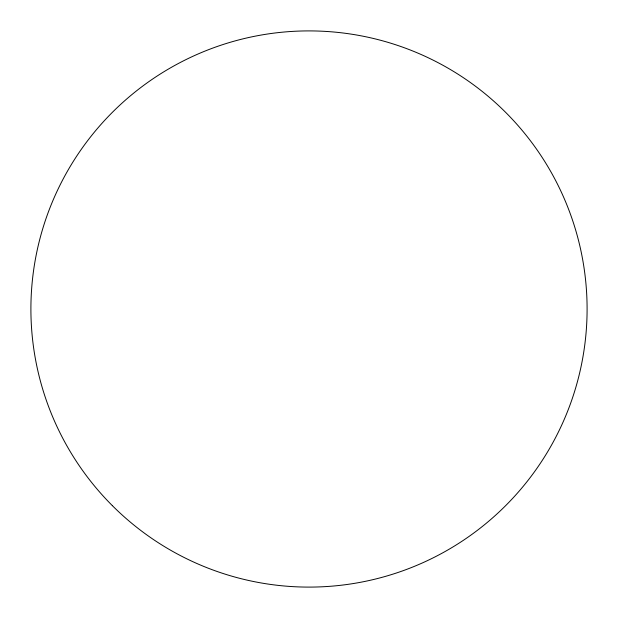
<?xml version="1.0" encoding="UTF-8"?>
<svg xmlns="http://www.w3.org/2000/svg" width="618" height="618" viewBox="0 0 618 618"><rect width="100%" height="100%" fill="white"/><g stroke="black" fill="none" stroke-linecap="round" stroke-linejoin="round"><path stroke-width="0.93" d="M112.352 505.648A278.1 278.1 0 0 0 577.621 380.974A278.1 278.1 0 0 0 237.026 40.379A278.1 278.1 0 0 0 112.352 505.648"/></g></svg>
